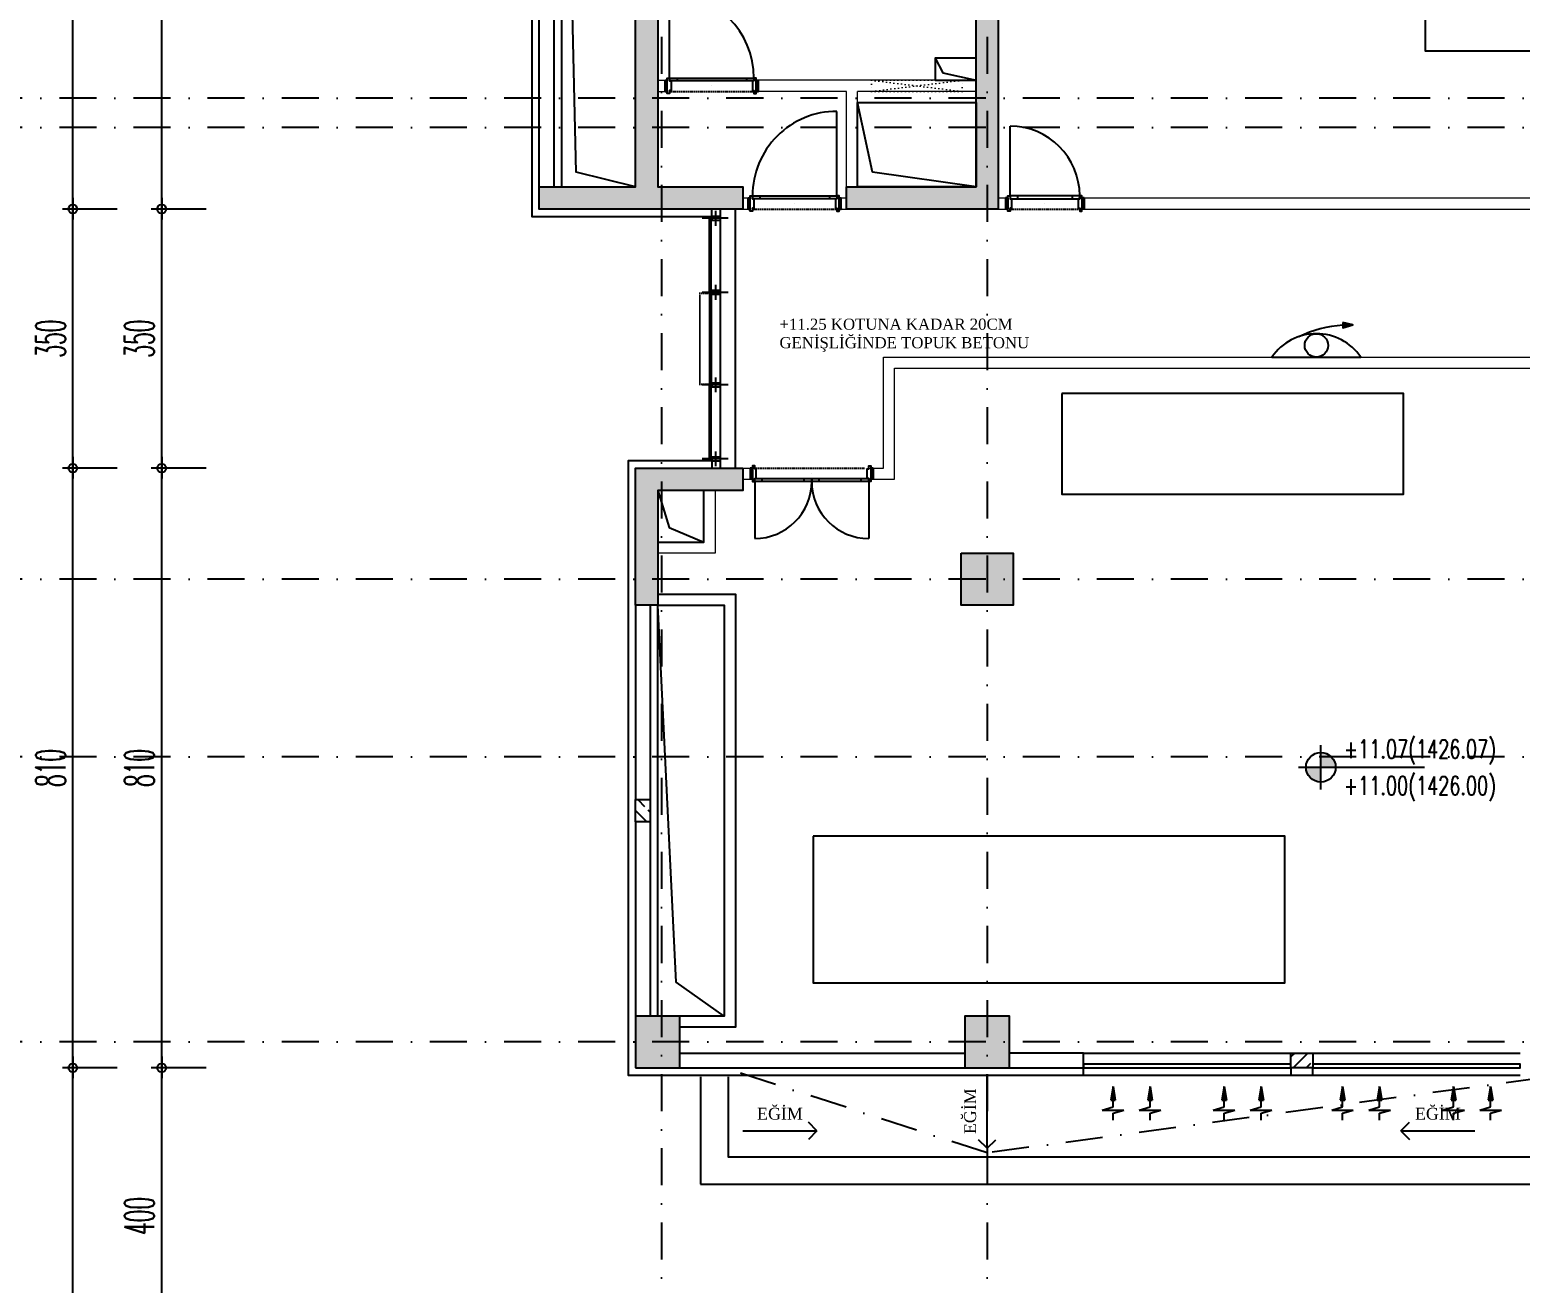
# Model space of a CAD drawing. Header units: millimetres. Extents: x -2755 to 27598, y -1135 to 13405.
# Drawn here: x -1018 to 995, y 4434 to 6127 of the extents above; entities that cross this region are included whole.
import ezdxf
from ezdxf.enums import TextEntityAlignment as Align

# ---------------------------------------------------------------- set-up
doc = ezdxf.new("R2010")
doc.units = ezdxf.units.MM
doc.header["$LTSCALE"] = 100
for name, pattern in [('DASHDOT', [1, 0.5, -0.25, 0, -0.25]), ('DASHDOT2', [0.5, 0.25, -0.125, 0, -0.125]), ('DOT', [0.25, 0, -0.25])]:
    doc.linetypes.add(name, pattern=pattern)
doc.layers.add('AKS', color=7, linetype='DASHDOT2', transparency=0.8)
for name, color, linetype in [('DUVAR', 7, 'Continuous'), ('GIYDIRME', 5, 'Continuous'), ('GOR', 7, 'Continuous'), ('KA-PEN', 5, 'Continuous'), ('KA-PEN-3 @ 1', 5, 'Continuous'), ('KA-PEN-5 @ 1', 5, 'Continuous'), ('KA-PEN-8 @ 1', 5, 'Continuous'), ('KOLON', 7, 'Continuous'), ('KOR KASA', 1, 'Continuous'), ('KOT', 7, 'Continuous'), ('MEKANIK', 7, 'Continuous'), ('OK', 7, 'Continuous'), ('OLCU DIS', 7, 'Continuous'), ('Rec-mantolamakulerengi', 230, 'Continuous'), ('TARAMA', 7, 'Continuous'), ('TEFRIS YANGIN', 7, 'Continuous'), ('YAZI-ATT-T', 7, 'Continuous')]:
    doc.layers.add(name, color=color, linetype=linetype)
doc.layers.add('Y-DUVAR BIMS', color=14, linetype='Continuous', lineweight=25)
doc.layers.add('Y-DUVAR GAZBETON', color=161, linetype='Continuous', lineweight=20)
doc.styles.add('OLC-50', font='romans.shx', dxfattribs={"width": 0.5, "height": 0.15})
doc.styles.add('olcu', font='romans.shx', dxfattribs={"width": 0.5})
doc.styles.add('YAZI', font='times.ttf')
doc.dimstyles.new('1-200', dxfattribs={"dimtxt": 40, "dimasz": 2, "dimexe": 0, "dimexo": 0, "dimgap": 10, "dimtad": 1, "dimdec": 4, "dimrnd": 0.1, "dimzin": 9, "dimdsep": 46, "dimtxsty": 'olcu', "dimblk1": 'SOL', "dimblk2": 'SAG', "dimsah": 1, "dimcen": 0, "dimse1": 1, "dimse2": 1, "dimclre": 13, "dimadec": 0, "dimazin": 0, "dimtfac": 1, "dimtdec": 4, "dimtix": 1, "dimtmove": 2, "dimatfit": 2, "dimldrblk": 'SOL', "dimfxl": 0, "dimtolj": 1, "dimarcsym": 0})

# ---------------------------------------------------------------- blocks, each defined once
blk = doc.blocks.new('*U2997')
at = {"color": 0, "linetype": 'DOT', "ltscale": 0.1}
blk.add_line((-120, 15), (0, 15), dxfattribs=at)
at = {"color": 0, "lineweight": -2}
for p, q in [((-107, -3), (-107, 1)), ((-60, 7.5), (-60, 7.5)), ((-13.1, -3), (-13.1, 1)), ((-117, -3), (-117, -117))]:
    blk.add_line(p, q, dxfattribs=at)
for points in [[(-120, 0), (-120, -3), (-117, -3), (-117, 1), (-115, 1), (-115, 14), (-117, 14), (-117, 18), (-120, 18), (-120, 15)], [(0, 0), (0, -3), (-3, -3), (-3, 1), (-5, 1), (-5, 14), (-3, 14), (-3, 18), (0, 18), (0, 15)]]:
    blk.add_lwpolyline(points, dxfattribs=at)
blk.add_lwpolyline([(-117, -3), (-117, 1), (-3, 1), (-3, -3)], close=True, dxfattribs=at)
blk.add_arc((-117, -3), 114, 270, 0, dxfattribs=at)
at = {"style": 'OLC-50', "width": 0.5, "flags": 1}
for tag, p in [('K-NO', (-182.8, -83.8)), ('K-KANRENK', (-2.3, -88.8)), ('K-BLOK', (-183.4, -120.6)), ('K-KASRENK', (-1.2, -126.7)), ('K-KAT', (-184.3, -156)), ('K-TAMACILMA', (-2.8, -165.7)), ('K-MAHALKOD', (-183.3, -194)), ('K-FOTOSEL', (-1.8, -201.7)), ('K-MAHALAD', (-184.8, -233)), ('K-HERMETIK', (0.1, -236.3)), ('K-ACILISYON', (-183.8, -268.9)), ('K-HIDROLIK', (-2.2, -270.2)), ('K-YANGIN', (-181.9, -303.5)), ('K-KART', (-0.4, -303.8)), ('K-KANATTIP', (-184.2, -337.4)), ('K-BAND', (-1.8, -345.7)), ('K-KANATMALZ', (-182.4, -371.1)), ('K-MENFEZ', (0.1, -380.3)), ('K-KASAMALZ', (-181.4, -410.1)), ('K-PBAR', (-2.2, -414.1)), ('K-KASATIP', (-182, -446.8)), ('K-ELEKTRIKLI', (-0.4, -447.8)), ('K-DUVAR', (-182, -485.2)), ('K-TIP', (-0.4, -486.4)), ('K-REZ1', (-0.4, -524.3)), ('K-REZ2', (-0.4, -560.8)), ('K-REZ3', (-0.4, -600.7))]:
    blk.add_attdef(tag, p, '', height=30, dxfattribs=at)
blk = doc.blocks.new('*U2992')
at = {"color": 0, "linetype": 'DOT', "ltscale": 0.1}
blk.add_line((-120, 15), (0, 15), dxfattribs=at)
at = {"color": 0, "lineweight": -2}
for p, q in [((-107, -3), (-107, 1)), ((-60, 7.5), (-60, 7.5)), ((-13.1, -3), (-13.1, 1)), ((-3, -3), (-3, -117))]:
    blk.add_line(p, q, dxfattribs=at)
for points in [[(-120, 0), (-120, -3), (-117, -3), (-117, 1), (-115, 1), (-115, 14), (-117, 14), (-117, 18), (-120, 18), (-120, 15)], [(0, 0), (0, -3), (-3, -3), (-3, 1), (-5, 1), (-5, 14), (-3, 14), (-3, 18), (0, 18), (0, 15)]]:
    blk.add_lwpolyline(points, dxfattribs=at)
blk.add_lwpolyline([(-117, -3), (-117, 1), (-3, 1), (-3, -3)], close=True, dxfattribs=at)
blk.add_arc((-3, -3), 114, 180, 270, dxfattribs=at)
at = {"style": 'OLC-50', "width": 0.5, "flags": 1}
for tag, p in [('K-NO', (-182.8, -83.8)), ('K-KANRENK', (-2.3, -88.8)), ('K-BLOK', (-183.4, -120.6)), ('K-KASRENK', (-1.2, -126.7)), ('K-KAT', (-184.3, -156)), ('K-TAMACILMA', (-2.8, -165.7)), ('K-MAHALKOD', (-183.3, -194)), ('K-FOTOSEL', (-1.8, -201.7)), ('K-MAHALAD', (-184.8, -233)), ('K-HERMETIK', (0.1, -236.3)), ('K-ACILISYON', (-183.8, -268.9)), ('K-HIDROLIK', (-2.2, -270.2)), ('K-YANGIN', (-181.9, -303.5)), ('K-KART', (-0.4, -303.8)), ('K-KANATTIP', (-184.2, -337.4)), ('K-BAND', (-1.8, -345.7)), ('K-KANATMALZ', (-182.4, -371.1)), ('K-MENFEZ', (0.1, -380.3)), ('K-KASAMALZ', (-181.4, -410.1)), ('K-PBAR', (-2.2, -414.1)), ('K-KASATIP', (-182, -446.8)), ('K-ELEKTRIKLI', (-0.4, -447.8)), ('K-DUVAR', (-182, -485.2)), ('K-TIP', (-0.4, -486.4)), ('K-REZ1', (-0.4, -524.3)), ('K-REZ2', (-0.4, -560.8)), ('K-REZ3', (-0.4, -600.7))]:
    blk.add_attdef(tag, p, '', height=30, dxfattribs=at)
blk = doc.blocks.new('*U74')
at = {"layer": 'KOR KASA'}
for p, q in [((0, 126), (15, 126)), ((15, 126), (15, 123)), ((0, 3), (0, 0)), ((0, 3), (15, 3)), ((15, 3), (15, 0))]:
    blk.add_line(p, q, dxfattribs=at)
for points in [[(15, 126), (0, 123)], [(0, 126), (15, 123)], [(0, 126), (0, 123)], [(0, 123), (15, 123)], [(15, 3), (0, 0)], [(0, 3), (15, 0)], [(0, 0), (15, 0)]]:
    blk.add_lwpolyline(points, dxfattribs=at)
blk = doc.blocks.new('TASIYICI SISTEM (2.KAT)')
at = {"layer": 'TARAMA'}
h = blk.add_hatch(dxfattribs=at)
h.set_pattern_fill('ANSI33', color=253, scale=100)
h.set_pattern_definition([(45, (83461.35, -12320), (-17.6776695, 17.6776695), []), (45, (83479.027, -12320), (-17.6776695, 17.6776695), [12.5, -6.25])])
h.paths.add_polyline_path([(-1920, -5565), (-1850, -5565), (-1850, -5495), (-1920, -5495)])
h.paths.add_polyline_path([(-5635, -7595), (-5575, -7595), (-5575, -7525), (-5635, -7525)])
h.paths.add_polyline_path([(-5935, -6785), (-5935, -6815), (-6050, -6815), (-6050, -6970), (-6080, -6970), (-6080, -6785)])
h.paths.add_polyline_path([(-6080, -7595), (-6020, -7595), (-6020, -7525), (-6080, -7525)])
h.paths.add_polyline_path([(-5640, -6900), (-5570, -6900), (-5570, -6970), (-5640, -6970)])
h.paths.add_polyline_path([(-2235, -5565), (-2175, -5565), (-2175, -5495), (-2235, -5495)])
h.paths.add_polyline_path([(-1540, -5565), (-1470, -5565), (-1470, -5495), (-1540, -5495)])
h.paths.add_polyline_path([(-1540, -6320), (-1470, -6320), (-1470, -6250), (-1540, -6250)])
h.paths.add_polyline_path([(-2240, -6320), (-2170, -6320), (-2170, -6250), (-2240, -6250)])
h.paths.add_polyline_path([(-1540, -6970), (-1470, -6970), (-1470, -6900), (-1540, -6900)])
h.paths.add_polyline_path([(-1510, -7595), (-1470, -7595), (-1470, -7420), (-1510, -7420)])
h.paths.add_polyline_path([(-2220, -7595), (-2190, -7595), (-2190, -6900), (-2220, -6900)])
h.paths.add_polyline_path([(-3090, -6320), (-3020, -6320), (-3020, -6250), (-3090, -6250)])
h.paths.add_polyline_path([(-3940, -6320), (-3870, -6320), (-3870, -6250), (-3940, -6250)])
h.paths.add_polyline_path([(-4790, -6320), (-4720, -6320), (-4720, -6250), (-4790, -6250)])
h.paths.add_polyline_path([(-3090, -6970), (-3020, -6970), (-3020, -6900), (-3090, -6900)])
h.paths.add_polyline_path([(-3940, -6970), (-3870, -6970), (-3870, -6900), (-3940, -6900)])
h.paths.add_polyline_path([(-4790, -6970), (-4720, -6970), (-4720, -6900), (-4790, -6900)])
h.paths.add_polyline_path([(-3085, -7595), (-3025, -7595), (-3025, -7525), (-3085, -7525)])
h.paths.add_polyline_path([(-3935, -7595), (-3875, -7595), (-3875, -7525), (-3935, -7525)])
h.paths.add_polyline_path([(-4785, -7595), (-4725, -7595), (-4725, -7525), (-4785, -7525)])
h.paths.add_polyline_path([(-3085, -5565), (-3025, -5565), (-3025, -5495), (-3085, -5495)])
h.paths.add_polyline_path([(-3935, -5565), (-3875, -5565), (-3875, -5495), (-3935, -5495)])
h.paths.add_polyline_path([(-4785, -5565), (-4725, -5565), (-4725, -5495), (-4785, -5495)])
h.paths.add_polyline_path([(-6210, -5495), (-5590, -5495), (-5590, -6435), (-5795, -6435), (-5795, -6405), (-5620, -6405), (-5620, -5525), (-6050, -5525), (-6050, -6405), (-5935, -6405), (-5935, -6435), (-6210, -6435), (-6210, -6405), (-6080, -6405), (-6080, -5525), (-6210, -5525)])
h.paths.add_polyline_path([(-500, -6970), (-430, -6970), (-430, -6900), (-500, -6900)])
h.paths.add_polyline_path([(-890, -7315), (-820, -7315), (-820, -7245), (-890, -7245)])
h.paths.add_polyline_path([(-245, -6320), (-175, -6320), (-175, -6250), (-245, -6250)])
h.paths.add_polyline_path([(-890, -6320), (-820, -6320), (-820, -6250), (-890, -6250)])
h.paths.add_polyline_path([(-890, -6970), (-820, -6970), (-820, -6900), (-890, -6900)])
h.paths.add_polyline_path([(-1600, -4475), (-1890, -4475), (-1890, -4715), (-1470, -4715), (-1470, -4745), (-1920, -4745), (-1920, -4445), (-1600, -4445)])
h.paths.add_polyline_path([(-755, -4715), (-1005, -4715), (-1005, -4755), (-755, -4755)])
h.paths.add_polyline_path([(-755, -5525), (-1005, -5525), (-1005, -5565), (-755, -5565)])
h.paths.add_polyline_path([(-135, -5835), (-135, -5565), (-405, -5565), (-405, -5245), (-375, -5245), (-375, -5535), (-135, -5535), (-135, -4415), (-105, -4415), (-105, -5865), (-205, -5865), (-205, -5835)])
at = {"layer": 'AKS', "color": 14, "ltscale": 2}
for p, q in [((-6045, 1005), (-6045, -13375)), ((-5605, 1005), (-5605, -13375)), ((16415, -6285), (-7145, -6285)), ((16415, -6325), (-7145, -6325)), ((16415, -6935), (-7145, -6935)), ((16415, -7175), (-7145, -7175)), ((16415, -7560), (-7145, -7560))]:
    blk.add_line(p, q, dxfattribs=at)
at = {"layer": 'GOR', "color": 6}
for points in [[(-6180, -6405), (-6080, -6405), (-6080, -5525), (-6180, -5525)], [(-5620, -6231), (-5675, -6231), (-5675, -6261), (-5620, -6261)], [(-5780, -6291), (-5620, -6291), (-5620, -6405), (-5780, -6405)], [(-5987.5, -6815), (-6050, -6815), (-6050, -6885), (-5987.5, -6885)], [(-6050, -7525), (-6050, -6970), (-5960, -6970), (-5960, -7525)]]:
    blk.add_lwpolyline(points, close=True, dxfattribs=at)
for points in [[(-6080, -6405), (-6160, -6385), (-6180, -5525)], [(-5675, -6231), (-5665, -6251), (-5620, -6261)], [(-5620, -6405), (-5760, -6385), (-5780, -6291)], [(-6050, -6815), (-6034.4, -6865), (-5987.5, -6885)], [(-6050, -6955), (-5945, -6955), (-5945, -7540), (-6020, -7540)], [(-5960, -7525), (-6025, -7479.4), (-6050, -6970)]]:
    blk.add_lwpolyline(points, dxfattribs=at)
at = {"layer": 'KOLON', "color": 4, "ltscale": 5}
for points in [[(-6210, -5495), (-5590, -5495), (-5590, -6435), (-5795, -6435), (-5795, -6405), (-5620, -6405), (-5620, -5525), (-6050, -5525), (-6050, -6405), (-5935, -6405), (-5935, -6435), (-6210, -6435), (-6210, -6405), (-6080, -6405), (-6080, -5525), (-6210, -5525)], [(-6080, -7595), (-6020, -7595), (-6020, -7525), (-6080, -7525)], [(-5635, -7595), (-5575, -7595), (-5575, -7525), (-5635, -7525)]]:
    blk.add_lwpolyline(points, close=True, dxfattribs=at)
at = {"layer": 'KOLON', "color": 4}
for points in [[(-5935, -6785), (-5935, -6815), (-6050, -6815), (-6050, -6970), (-6080, -6970), (-6080, -6785)], [(-5640, -6900), (-5570, -6900), (-5570, -6970), (-5640, -6970)]]:
    blk.add_lwpolyline(points, close=True, dxfattribs=at)
at = {"layer": 'Y-DUVAR BIMS'}
for p, q in [((-6210, -6405), (-6210, -5525)), ((-6190, -6405), (-6190, -5525))]:
    blk.add_line(p, q, dxfattribs=at)
at = {"layer": 'Y-DUVAR GAZBETON'}
for p, q in [((-6050, -6261), (-6040, -6261)), ((-6050, -6276), (-6040, -6276)), ((-6040, -6276), (-6040, -6261)), ((-5620, -6261), (-5914, -6261)), ((-5914, -6276), (-5914, -6261)), ((-5795, -6276), (-5914, -6276)), ((-5795, -6405), (-5795, -6276)), ((-5780, -6405), (-5780, -6276)), ((-5620, -6276), (-5780, -6276)), ((-5928, -6435), (-5928, -6420)), ((-5802, -6435), (-5802, -6420))]:
    blk.add_line(p, q, dxfattribs=at)
at = {"layer": 'Y-DUVAR GAZBETON', "linetype": 'DOT', "ltscale": 0.2}
for p, q in [((-5761.3, -6261), (-5638.8, -6276)), ((-5638.8, -6261), (-5761.3, -6276))]:
    blk.add_line(p, q, dxfattribs=at)
blk.add_lwpolyline([(-5761.3, -6276), (-5638.8, -6276), (-5638.8, -6261), (-5761.3, -6261)], close=True, dxfattribs=at)
at = {"layer": 'Y-DUVAR GAZBETON'}
for points in [[(-5935, -6420), (-5928, -6420)], [(-5802, -6420), (-5795, -6420)], [(-5935, -6435), (-5928, -6435)], [(-5802, -6435), (-5795, -6435)]]:
    blk.add_lwpolyline(points, dxfattribs=at)
at = {"layer": 'KA-PEN-5 @ 1', "rotation": 180}
for name, p in [('*U2992', (-6037, -6261)), ('*U2997', (-5925, -6420))]:
    blk.add_blockref(name, p, dxfattribs=at)
at = {"layer": 'KOR KASA', "rotation": 90}
for p in [(-5914, -6276), (-5802, -6435)]:
    blk.add_blockref('*U74', p, dxfattribs=at)
at = {"layer": 'YAZI-ATT-T', "color": 9, "insert": (-5885.5, -6583), "char_height": 15, "attachment_point": 1, "style": 'YAZI'}
blk.add_mtext_dynamic_manual_height_columns('+11.25 KOTUNA KADAR 20CM GENİŞLİĞİNDE TOPUK BETONU', width=384.368, gutter_width=886.5, heights=[0], dxfattribs=at)
blk = doc.blocks.new('KOT-PL(TEMIZ&KABA)')
at = {"layer": 'KOT', "linetype": 'Continuous', "lineweight": -3}
h = blk.add_hatch(color=7, dxfattribs=at)
h.paths.add_polyline_path([(0, 0), (0.2, 0, 0.414214), (0, 0.2)])
h.paths.add_polyline_path([(0, 0), (-0.2, 0, 0.414214), (0, -0.2)])
at = {"layer": 'KOT', "color": 7, "lineweight": -3}
for p, q in [((0, -0.3), (0, 0.3)), ((-0.3, 0), (1.4, 0))]:
    blk.add_line(p, q, dxfattribs=at)
at = {"layer": 'KOT', "color": 7, "linetype": 'Continuous', "lineweight": -3}
blk.add_circle((0, 0), 0.2, dxfattribs=at)
at = {"layer": 'KOT', "color": 7, "linetype": 'Continuous', "lineweight": -3, "style": 'olcu', "width": 0.7}
for tag, p in [('KOTTEMIZ', (0.31, 0.122)), ('KOTKABA', (0.31, -0.373))]:
    blk.add_attdef(tag, p, '', height=0.25, dxfattribs=at)
blk = doc.blocks.new('*U79')
at = {"color": 0, "linetype": 'DOT', "ltscale": 0.1}
blk.add_line((-155, 15), (-5, 15), dxfattribs=at)
at = {"color": 0}
for p, q in [((-147, -3), (-147, 1)), ((-90.1, -3), (-90.1, 1)), ((-80, 7.5), (-80, 7.5)), ((-70, -3), (-70, 1)), ((-13.1, -3), (-13.1, 1)), ((-157, -3), (-157, -80)), ((-3, -3), (-3, -80))]:
    blk.add_line(p, q, dxfattribs=at)
for points in [[(-160, 0), (-160, -3), (-157, -3), (-157, 1), (-155, 1), (-155, 14), (-157, 14), (-157, 18), (-160, 18), (-160, 15)], [(0, 0), (0, -3), (-3, -3), (-3, 1), (-5, 1), (-5, 14), (-3, 14), (-3, 18), (0, 18), (0, 15)]]:
    blk.add_lwpolyline(points, dxfattribs=at)
for points in [[(-157, -3), (-157, 1), (-80, 1), (-80, -3)], [(-80, -3), (-80, 1), (-3, 1), (-3, -3)]]:
    blk.add_lwpolyline(points, close=True, dxfattribs=at)
for centre, start, end in [((-157, -3), 270, 0), ((-3, -3), 180, 270)]:
    blk.add_arc(centre, 77, start, end, dxfattribs=at)
at = {"style": 'OLC-50', "width": 0.5, "flags": 1}
for tag, p in [('K-NO', (-202.8, -83.8)), ('K-KANRENK', (-22.3, -88.8)), ('K-BLOK', (-203.4, -120.6)), ('K-KASRENK', (-21.2, -126.7)), ('K-KAT', (-204.3, -156)), ('K-TAMACILMA', (-22.8, -165.7)), ('K-MAHALKOD', (-203.3, -194)), ('K-FOTOSEL', (-21.8, -201.7)), ('K-MAHALAD', (-204.8, -233)), ('K-HERMETIK', (-19.9, -236.3)), ('K-ACILISYON', (-203.8, -268.9)), ('K-HIDROLIK', (-22.2, -270.2)), ('K-YANGIN', (-201.9, -303.5)), ('K-KART', (-20.4, -303.8)), ('K-KANATTIP', (-204.2, -337.4)), ('K-BAND', (-21.8, -345.7)), ('K-KANATMALZ', (-202.4, -371.1)), ('K-MENFEZ', (-19.9, -380.3)), ('K-KASAMALZ', (-201.4, -410.1)), ('K-PBAR', (-22.2, -414.1)), ('K-KASATIP', (-202, -446.8)), ('K-ELEKTRIKLI', (-20.4, -447.8)), ('K-DUVAR', (-202, -485.2)), ('K-TIP', (-20.4, -486.4)), ('K-REZ1', (-20.4, -524.3)), ('K-REZ2', (-20.4, -560.8)), ('K-REZ3', (-20.4, -600.7))]:
    blk.add_attdef(tag, p, '', height=30, dxfattribs=at)
blk = doc.blocks.new('*U93')
at = {"color": 0, "lineweight": -2}
for p, q in [((-97, 18), (-97, 112)), ((-87, 18), (-87, 14)), ((-50, 7.5), (-50, 7.5)), ((-13, 18), (-13, 14))]:
    blk.add_line(p, q, dxfattribs=at)
at = {"color": 0, "linetype": 'DOT', "ltscale": 0.1}
blk.add_line((-100, 0), (0, 0), dxfattribs=at)
at = {"color": 0, "lineweight": -2}
for points in [[(-100, 15), (-100, 18), (-97, 18), (-97, 14), (-95, 14), (-95, 1), (-97, 1), (-97, -3), (-100, -3), (-100, 0)], [(0, 15), (0, 18), (-3, 18), (-3, 14), (-5, 14), (-5, 1), (-3, 1), (-3, -3), (0, -3), (0, 0)]]:
    blk.add_lwpolyline(points, dxfattribs=at)
blk.add_lwpolyline([(-97, 18), (-97, 14), (-3, 14), (-3, 18)], close=True, dxfattribs=at)
blk.add_arc((-97, 18), 94, 0, 90, dxfattribs=at)
at = {"style": 'OLC-50', "width": 0.5, "flags": 1}
for tag, p in [('K-NO', (-172.8, -83.8)), ('K-KANRENK', (7.7, -88.8)), ('K-BLOK', (-173.4, -120.6)), ('K-KASRENK', (8.8, -126.7)), ('K-KAT', (-174.3, -156)), ('K-TAMACILMA', (7.2, -165.7)), ('K-MAHALKOD', (-173.3, -194)), ('K-FOTOSEL', (8.2, -201.7)), ('K-MAHALAD', (-174.8, -233)), ('K-HERMETIK', (10.1, -236.3)), ('K-ACILISYON', (-173.8, -268.9)), ('K-HIDROLIK', (7.8, -270.2)), ('K-YANGIN', (-171.9, -303.5)), ('K-KART', (9.6, -303.8)), ('K-KANATTIP', (-174.2, -337.4)), ('K-BAND', (8.2, -345.7)), ('K-KANATMALZ', (-172.4, -371.1)), ('K-MENFEZ', (10.1, -380.3)), ('K-KASAMALZ', (-171.4, -410.1)), ('K-PBAR', (7.8, -414.1)), ('K-KASATIP', (-172, -446.8)), ('K-ELEKTRIKLI', (9.6, -447.8)), ('K-DUVAR', (-172, -485.2)), ('K-TIP', (9.6, -486.4)), ('K-REZ1', (9.6, -524.3)), ('K-REZ2', (9.6, -560.8)), ('K-REZ3', (9.6, -600.7))]:
    blk.add_attdef(tag, p, '', height=30, dxfattribs=at)
blk = doc.blocks.new('*U69')
blk.add_hatch(color=0).paths.add_polyline_path([(46.7, -35.7), (39.5, -35.8), (43.6, -49.1)])
at = {"color": 0}
for points in [[(0, 60), (0, -60)], [(46.7, -35.7), (39.5, -35.8), (43.6, -49.1), (46.7, -35.7)]]:
    blk.add_lwpolyline(points, dxfattribs=at)
blk.add_circle((15.8, 0), 15.8, dxfattribs=at)
for centre, radius, start, end in [((-41.3, 0), 72.9, 304.5629, 55.4371), ((-117.7, -46), 161.1, 3.6365, 25.6326)]:
    blk.add_arc(centre, radius, start, end, dxfattribs=at)
blk = doc.blocks.new('YANGIN DOLAPLARI-2KAT')
at = {"layer": 'TEFRIS YANGIN', "color": 11, "rotation": 90}
blk.add_blockref('*U69', (719.7, 5685), dxfattribs=at)
blk = doc.blocks.new('A$C328B29EB')
at = {"color": 0, "ltscale": 5}
for p, q in [((0, 45.9), (0, 36.3)), ((-14.6, 32), (14.6, 32)), ((-14.6, 32), (0, 27.6)), ((0, 36.3), (14.6, 32)), ((0, 27.6), (0, 0)), ((-3.1, 18.8), (3.1, 18.8)), ((0, 0), (-3.1, 18.8)), ((0, 0), (3.1, 18.8))]:
    blk.add_line(p, q, dxfattribs=at)
blk.add_solid([(0, 0), (-3.1, 18.8), (3.1, 18.8)], dxfattribs=at)
blk = doc.blocks.new('20-30 hatil')
at = {"layer": 'TARAMA'}
h = blk.add_hatch(dxfattribs=at)
h.set_pattern_fill('ANSI33', color=253, scale=100)
h.set_pattern_definition([(45, (-14230.717, 46.517), (-17.67767, 17.67767), []), (45, (-14213.04, 46.517), (-17.67767, 17.67767), [12.5, -6.25])])
h.paths.add_polyline_path([(-15, 20), (-15, 0), (15, 0), (15, 20)])
at = {"color": 0}
blk.add_lwpolyline([(-15, 20), (15, 20), (15, 0), (-15, 0), (-15, 20)], dxfattribs=at)
blk = doc.blocks.new('KAPAKLI-12')
at = {"layer": 'KA-PEN', "color": 5}
for p, q in [((10061.4, -15668.5), (10061.4, -15633.5)), ((10051.4, -15651.5), (10071.4, -15651.5))]:
    blk.add_line(p, q, dxfattribs=at)
at = {"layer": 'KA-PEN', "color": 5, "elevation": 0}
blk.add_lwpolyline([(10058.9, -15646.5), (10060.9, -15646.5), (10060.9, -15643.4), (10059.6, -15643.4, -0.883862), (10059.6, -15643.4, -0.123768), (10063.1, -15643.4, -0.883862), (10063.1, -15643.4), (10061.8, -15643.4), (10061.8, -15646.5), (10063.9, -15646.5), (10063.9, -15658.5), (10058.9, -15658.5)], format="xyb", close=True, dxfattribs=at)
blk = doc.blocks.new('DIS CEPHE_KAT2')
at = {"layer": 'GIYDIRME', "color": 5}
for p, q in [((-97, 5875), (-97, 5885)), ((-97, 5545), (-97, 5535))]:
    blk.add_line(p, q, dxfattribs=at)
for points in [[(-100, 5773.7), (-100, 5871.3), (-99.4, 5871.3), (-99.4, 5773.7)], [(-97.8, 5773.7), (-97.8, 5871.3), (-98.2, 5871.3), (-98.2, 5773.7)], [(-100, 5771.3), (-100, 5648.7), (-99.4, 5648.7), (-99.4, 5771.3)], [(-97.8, 5771.3), (-97.8, 5648.7), (-98.2, 5648.7), (-98.2, 5771.3)], [(-100, 5548.7), (-100, 5646.3), (-99.4, 5646.3), (-99.4, 5548.7)], [(-97.8, 5548.7), (-97.8, 5646.3), (-98.2, 5646.3), (-98.2, 5548.7)]]:
    blk.add_lwpolyline(points, close=True, dxfattribs=at)
at = {"layer": 'GIYDIRME', "color": 5, "linetype": 'DOT', "ltscale": 0.1}
blk.add_lwpolyline([(-100, 5648.7), (-113, 5648.7), (-113, 5771.3), (-100, 5771.3)], dxfattribs=at)
at = {"layer": 'GOR', "color": 30}
for p, q in [((-85, 5535), (-85, 5885)), ((-85, 5535), (-85, 5885)), ((-65, 5535), (-65, 5885)), ((-65, 5535), (-65, 5885)), ((405, 4745), (685, 4745)), ((715, 4745), (995, 4745)), ((405, 4715), (685, 4715)), ((715, 4715), (995, 4715))]:
    blk.add_line(p, q, dxfattribs=at)
at = {"layer": 'MEKANIK', "color": 60}
for points in [[(405, 4730), (405, 4725), (685, 4725), (685, 4730), (405, 4730)], [(715, 4730), (715, 4725), (995, 4725), (995, 4730), (715, 4730)]]:
    blk.add_lwpolyline(points, dxfattribs=at)
at = {"layer": 'Rec-mantolamakulerengi'}
for points in [[(290, 6825), (290, 6835), (-340, 6835), (-340, 5875), (-97, 5875)], [(-97, 5545), (-210, 5545), (-210, 4715), (405, 4715), (405, 4725)], [(685, 4725), (685, 4715), (715, 4715), (715, 4725)]]:
    blk.add_lwpolyline(points, dxfattribs=at)
at = {"layer": 'Y-DUVAR BIMS'}
for p, q in [((-200, 5350), (-200, 5087.5)), ((-180, 5350), (-180, 5087.5)), ((-200, 5057.5), (-200, 4795)), ((-180, 5057.5), (-180, 4795)), ((-140, 4745), (245, 4745)), ((405, 4745), (305, 4745)), ((405, 4725), (405, 4745)), ((-140, 4725), (245, 4725)), ((305, 4725), (405, 4725))]:
    blk.add_line(p, q, dxfattribs=at)
at = {"layer": 'GIYDIRME', "color": 5, "xscale": -1, "rotation": 90}
for p in [(-15743.5, 15933.9), (-15743.5, 15833.9), (-15743.5, 15708.9), (-15743.5, 15608.9)]:
    blk.add_blockref('KAPAKLI-12', p, dxfattribs=at)
at = {"layer": 'KOLON', "color": 4}
for p, rotation in [((-200, 5072.5), 270), ((700, 4745), 180)]:
    blk.add_blockref('20-30 hatil', p, dxfattribs=dict(at, rotation=rotation))
at = {"layer": 'MEKANIK', "color": 60, "xscale": -1, "rotation": 180}
for p in [(445, 4700), (495, 4700), (595, 4700), (645, 4700), (755, 4700), (805, 4700), (905, 4700), (955, 4700)]:
    blk.add_blockref('A$C328B29EB', p, dxfattribs=at)
blk = doc.blocks.new('SOL')
at = {"color": 0}
for p, q in [((0, 30), (0, -7)), ((7.6, 0), (-7, 0))]:
    blk.add_line(p, q, dxfattribs=at)
blk.add_circle((0, 0), 3, dxfattribs=at)
blk = doc.blocks.new('SAG')
at = {"color": 0}
for p, q in [((7.6, 0), (-7, 0)), ((0, -30), (0, 7))]:
    blk.add_line(p, q, dxfattribs=at)
blk.add_circle((0, 0), 3, dxfattribs=at)
blk = doc.blocks.new('*D180')
at = {"layer": 'OLCU DIS', "color": 0, "lineweight": -2, "transparency": 16777216}
blk.add_line((-328, 13135), (19098, 13135), dxfattribs=at)
at = {"layer": 'OLCU DIS', "color": 0, "lineweight": -2, "transparency": 16777216, "xscale": 2, "yscale": 2, "zscale": 2, "rotation": 180}
blk.add_blockref('SOL', (-330, 13135), dxfattribs=at)
at = {"layer": 'OLCU DIS', "color": 0, "lineweight": -2, "transparency": 16777216, "xscale": 2, "yscale": 2, "zscale": 2}
blk.add_blockref('SAG', (19100, 13135), dxfattribs=at)
at = {"layer": 'OLCU DIS', "color": 0, "transparency": 16777216, "insert": (9385, 13165), "char_height": 40, "attachment_point": 5, "style": 'olcu'}
blk.add_mtext('\\A1;19430', dxfattribs=at)
blk = doc.blocks.new('_Open30')
at = {"color": 0, "linetype": 'ByBlock', "lineweight": -2}
for p, q in [((-1, 0.3), (0, 0)), ((0, 0), (-1, -0.3)), ((0, 0), (-1, 0))]:
    blk.add_line(p, q, dxfattribs=at)
blk = doc.blocks.new('*D236')
at = {"layer": 'OLCU DIS', "color": 0, "lineweight": -2, "transparency": 16777216}
blk.add_line((-1200, 1712), (-1200, 12198), dxfattribs=at)
at = {"layer": 'OLCU DIS', "color": 0, "lineweight": -2, "transparency": 16777216, "xscale": 2, "yscale": 2, "zscale": 2}
for name, p, rotation in [('SAG', (-1200, 12200), 90), ('SOL', (-1200, 1710), 270)]:
    blk.add_blockref(name, p, dxfattribs=dict(at, rotation=rotation))
at = {"layer": 'OLCU DIS', "color": 0, "transparency": 16777216, "insert": (-1230, 6955), "char_height": 40, "attachment_point": 5, "rotation": 90, "style": 'olcu'}
blk.add_mtext('\\A1;10490', dxfattribs=at)
blk = doc.blocks.new('*D237')
at = {"layer": 'OLCU DIS', "color": 0, "lineweight": -2, "transparency": 16777216}
blk.add_line((-960, 4727), (-960, 5533), dxfattribs=at)
at = {"layer": 'OLCU DIS', "color": 0, "lineweight": -2, "transparency": 16777216, "xscale": 2, "yscale": 2, "zscale": 2}
for name, p, rotation in [('SAG', (-960, 5535), 90), ('SOL', (-960, 4725), 270)]:
    blk.add_blockref(name, p, dxfattribs=dict(at, rotation=rotation))
at = {"layer": 'OLCU DIS', "color": 0, "transparency": 16777216, "insert": (-990, 5130), "char_height": 40, "attachment_point": 5, "rotation": 90, "style": 'olcu'}
blk.add_mtext('\\A1;810', dxfattribs=at)
blk = doc.blocks.new('*D238')
at = {"layer": 'OLCU DIS', "color": 0, "lineweight": -2, "transparency": 16777216}
blk.add_line((-960, 5537), (-960, 5883), dxfattribs=at)
at = {"layer": 'OLCU DIS', "color": 0, "lineweight": -2, "transparency": 16777216, "xscale": 2, "yscale": 2, "zscale": 2}
for name, p, rotation in [('SAG', (-960, 5885), 90), ('SOL', (-960, 5535), 270)]:
    blk.add_blockref(name, p, dxfattribs=dict(at, rotation=rotation))
at = {"layer": 'OLCU DIS', "color": 0, "transparency": 16777216, "insert": (-990, 5710), "char_height": 40, "attachment_point": 5, "rotation": 90, "style": 'olcu'}
blk.add_mtext('\\A1;350', dxfattribs=at)
blk = doc.blocks.new('*D239')
at = {"layer": 'OLCU DIS', "color": 0, "lineweight": -2, "transparency": 16777216}
blk.add_line((-960, 5887), (-960, 6823), dxfattribs=at)
at = {"layer": 'OLCU DIS', "color": 0, "lineweight": -2, "transparency": 16777216, "xscale": 2, "yscale": 2, "zscale": 2}
for name, p, rotation in [('SAG', (-960, 6825), 90), ('SOL', (-960, 5885), 270)]:
    blk.add_blockref(name, p, dxfattribs=dict(at, rotation=rotation))
at = {"layer": 'OLCU DIS', "color": 0, "transparency": 16777216, "insert": (-990, 6355), "char_height": 40, "attachment_point": 5, "rotation": 90, "style": 'olcu'}
blk.add_mtext('\\A1;940', dxfattribs=at)
blk = doc.blocks.new('*D263')
at = {"layer": 'OLCU DIS', "color": 0, "lineweight": -2, "transparency": 16777216}
blk.add_line((-840, 4727), (-840, 5533), dxfattribs=at)
at = {"layer": 'OLCU DIS', "color": 0, "lineweight": -2, "transparency": 16777216, "xscale": 2, "yscale": 2, "zscale": 2}
for name, p, rotation in [('SAG', (-840, 5535), 90), ('SOL', (-840, 4725), 270)]:
    blk.add_blockref(name, p, dxfattribs=dict(at, rotation=rotation))
at = {"layer": 'OLCU DIS', "color": 0, "transparency": 16777216, "insert": (-870, 5130), "char_height": 40, "attachment_point": 5, "rotation": 90, "style": 'olcu'}
blk.add_mtext('\\A1;810', dxfattribs=at)
blk = doc.blocks.new('*D264')
at = {"layer": 'OLCU DIS', "color": 0, "lineweight": -2, "transparency": 16777216}
blk.add_line((-840, 5537), (-840, 5883), dxfattribs=at)
at = {"layer": 'OLCU DIS', "color": 0, "lineweight": -2, "transparency": 16777216, "xscale": 2, "yscale": 2, "zscale": 2}
for name, p, rotation in [('SAG', (-840, 5885), 90), ('SOL', (-840, 5535), 270)]:
    blk.add_blockref(name, p, dxfattribs=dict(at, rotation=rotation))
at = {"layer": 'OLCU DIS', "color": 0, "transparency": 16777216, "insert": (-870, 5710), "char_height": 40, "attachment_point": 5, "rotation": 90, "style": 'olcu'}
blk.add_mtext('\\A1;350', dxfattribs=at)
blk = doc.blocks.new('*D265')
at = {"layer": 'OLCU DIS', "color": 0, "lineweight": -2, "transparency": 16777216}
blk.add_line((-840, 5887), (-840, 6823), dxfattribs=at)
at = {"layer": 'OLCU DIS', "color": 0, "lineweight": -2, "transparency": 16777216, "xscale": 2, "yscale": 2, "zscale": 2}
for name, p, rotation in [('SAG', (-840, 6825), 90), ('SOL', (-840, 5885), 270)]:
    blk.add_blockref(name, p, dxfattribs=dict(at, rotation=rotation))
at = {"layer": 'OLCU DIS', "color": 0, "transparency": 16777216, "insert": (-870, 6355), "char_height": 40, "attachment_point": 5, "rotation": 90, "style": 'olcu'}
blk.add_mtext('\\A1;940', dxfattribs=at)
blk = doc.blocks.new('*D280')
at = {"layer": 'OLCU DIS', "color": 0, "lineweight": -2, "transparency": 16777216}
blk.add_line((19098, -1055), (-328, -1055), dxfattribs=at)
at = {"layer": 'OLCU DIS', "color": 0, "lineweight": -2, "transparency": 16777216, "xscale": 2, "yscale": 2, "zscale": 2, "rotation": 180}
blk.add_blockref('SAG', (-330, -1055), dxfattribs=at)
at = {"layer": 'OLCU DIS', "color": 0, "lineweight": -2, "transparency": 16777216, "xscale": 2, "yscale": 2, "zscale": 2}
blk.add_blockref('SOL', (19100, -1055), dxfattribs=at)
at = {"layer": 'OLCU DIS', "color": 0, "transparency": 16777216, "insert": (9385, -1025), "char_height": 40, "attachment_point": 5, "style": 'olcu'}
blk.add_mtext('\\A1;19430', dxfattribs=at)
blk = doc.blocks.new('*D314')
at = {"layer": 'OLCU DIS', "color": 0, "lineweight": -2, "transparency": 16777216}
blk.add_line((-167, -935), (-328, -935), dxfattribs=at)
at = {"layer": 'OLCU DIS', "color": 0, "lineweight": -2, "transparency": 16777216, "xscale": 2, "yscale": 2, "zscale": 2, "rotation": 180}
blk.add_blockref('SAG', (-330, -935), dxfattribs=at)
at = {"layer": 'OLCU DIS', "color": 0, "lineweight": -2, "transparency": 16777216, "xscale": 2, "yscale": 2, "zscale": 2}
blk.add_blockref('SOL', (-165, -935), dxfattribs=at)
at = {"layer": 'OLCU DIS', "color": 0, "transparency": 16777216, "insert": (-247.5, -905), "char_height": 40, "attachment_point": 5, "style": 'olcu'}
blk.add_mtext('\\A1;165', dxfattribs=at)
blk = doc.blocks.new('*D316')
at = {"layer": 'OLCU DIS', "color": 0, "lineweight": -2, "transparency": 16777216}
blk.add_line((-960, 2122), (-960, 4723), dxfattribs=at)
at = {"layer": 'OLCU DIS', "color": 0, "lineweight": -2, "transparency": 16777216, "xscale": 2, "yscale": 2, "zscale": 2}
for name, p, rotation in [('SAG', (-960, 4725), 90), ('SOL', (-960, 2120), 270)]:
    blk.add_blockref(name, p, dxfattribs=dict(at, rotation=rotation))
at = {"layer": 'OLCU DIS', "color": 0, "transparency": 16777216, "insert": (-990, 3422.5), "char_height": 40, "attachment_point": 5, "rotation": 90, "style": 'olcu'}
blk.add_mtext('\\A1;2605', dxfattribs=at)
blk = doc.blocks.new('*D323')
at = {"layer": 'OLCU DIS', "color": 0, "lineweight": -2, "transparency": 16777216}
blk.add_line((4408, -815), (-198, -815), dxfattribs=at)
at = {"layer": 'OLCU DIS', "color": 0, "lineweight": -2, "transparency": 16777216, "xscale": 2, "yscale": 2, "zscale": 2, "rotation": 180}
blk.add_blockref('SAG', (-200, -815), dxfattribs=at)
at = {"layer": 'OLCU DIS', "color": 0, "lineweight": -2, "transparency": 16777216, "xscale": 2, "yscale": 2, "zscale": 2}
blk.add_blockref('SOL', (4410, -815), dxfattribs=at)
at = {"layer": 'OLCU DIS', "color": 0, "transparency": 16777216, "insert": (2105, -785), "char_height": 40, "attachment_point": 5, "style": 'olcu'}
blk.add_mtext('\\A1;4610', dxfattribs=at)
blk = doc.blocks.new('*D324')
at = {"layer": 'OLCU DIS', "color": 0, "lineweight": -2, "transparency": 16777216}
blk.add_line((-202, -815), (-328, -815), dxfattribs=at)
at = {"layer": 'OLCU DIS', "color": 0, "lineweight": -2, "transparency": 16777216, "xscale": 2, "yscale": 2, "zscale": 2, "rotation": 180}
blk.add_blockref('SAG', (-330, -815), dxfattribs=at)
at = {"layer": 'OLCU DIS', "color": 0, "lineweight": -2, "transparency": 16777216, "xscale": 2, "yscale": 2, "zscale": 2}
blk.add_blockref('SOL', (-200, -815), dxfattribs=at)
at = {"layer": 'OLCU DIS', "color": 0, "transparency": 16777216, "insert": (-265, -785), "char_height": 40, "attachment_point": 5, "style": 'olcu'}
blk.add_mtext('\\A1;130', dxfattribs=at)
blk = doc.blocks.new('*D356')
at = {"layer": 'OLCU DIS', "color": 0, "lineweight": -2, "transparency": 16777216}
blk.add_line((403, -695), (-198, -695), dxfattribs=at)
at = {"layer": 'OLCU DIS', "color": 0, "lineweight": -2, "transparency": 16777216, "xscale": 2, "yscale": 2, "zscale": 2, "rotation": 180}
blk.add_blockref('SAG', (-200, -695), dxfattribs=at)
at = {"layer": 'OLCU DIS', "color": 0, "lineweight": -2, "transparency": 16777216, "xscale": 2, "yscale": 2, "zscale": 2}
blk.add_blockref('SOL', (405, -695), dxfattribs=at)
at = {"layer": 'OLCU DIS', "color": 0, "transparency": 16777216, "insert": (102.5, -665), "char_height": 40, "attachment_point": 5, "style": 'olcu'}
blk.add_mtext('\\A1;605', dxfattribs=at)
blk = doc.blocks.new('*D357')
at = {"layer": 'OLCU DIS', "color": 0, "lineweight": -2, "transparency": 16777216}
blk.add_line((-202, -695), (-328, -695), dxfattribs=at)
at = {"layer": 'OLCU DIS', "color": 0, "lineweight": -2, "transparency": 16777216, "xscale": 2, "yscale": 2, "zscale": 2, "rotation": 180}
blk.add_blockref('SAG', (-330, -695), dxfattribs=at)
at = {"layer": 'OLCU DIS', "color": 0, "lineweight": -2, "transparency": 16777216, "xscale": 2, "yscale": 2, "zscale": 2}
blk.add_blockref('SOL', (-200, -695), dxfattribs=at)
at = {"layer": 'OLCU DIS', "color": 0, "transparency": 16777216, "insert": (-265, -665), "char_height": 40, "attachment_point": 5, "style": 'olcu'}
blk.add_mtext('\\A1;130', dxfattribs=at)
blk = doc.blocks.new('*D425')
at = {"layer": 'OLCU DIS', "color": 0, "lineweight": -2, "transparency": 16777216}
blk.add_line((1543, -695), (997, -695), dxfattribs=at)
at = {"layer": 'OLCU DIS', "color": 0, "lineweight": -2, "transparency": 16777216, "xscale": 2, "yscale": 2, "zscale": 2, "rotation": 180}
blk.add_blockref('SAG', (995, -695), dxfattribs=at)
at = {"layer": 'OLCU DIS', "color": 0, "lineweight": -2, "transparency": 16777216, "xscale": 2, "yscale": 2, "zscale": 2}
blk.add_blockref('SOL', (1545, -695), dxfattribs=at)
at = {"layer": 'OLCU DIS', "color": 0, "transparency": 16777216, "insert": (1270, -665), "char_height": 40, "attachment_point": 5, "style": 'olcu'}
blk.add_mtext('\\A1;550', dxfattribs=at)
blk = doc.blocks.new('*D426')
at = {"layer": 'OLCU DIS', "color": 0, "lineweight": -2, "transparency": 16777216}
blk.add_line((993, -695), (717, -695), dxfattribs=at)
at = {"layer": 'OLCU DIS', "color": 0, "lineweight": -2, "transparency": 16777216, "xscale": 2, "yscale": 2, "zscale": 2, "rotation": 180}
blk.add_blockref('SAG', (715, -695), dxfattribs=at)
at = {"layer": 'OLCU DIS', "color": 0, "lineweight": -2, "transparency": 16777216, "xscale": 2, "yscale": 2, "zscale": 2}
blk.add_blockref('SOL', (995, -695), dxfattribs=at)
at = {"layer": 'OLCU DIS', "color": 0, "transparency": 16777216, "insert": (855, -665), "char_height": 40, "attachment_point": 5, "style": 'olcu'}
blk.add_mtext('\\A1;280', dxfattribs=at)
blk = doc.blocks.new('*D427')
at = {"layer": 'OLCU DIS', "color": 0, "lineweight": -2, "transparency": 16777216}
blk.add_line((713, -695), (407, -695), dxfattribs=at)
at = {"layer": 'OLCU DIS', "color": 0, "lineweight": -2, "transparency": 16777216, "xscale": 2, "yscale": 2, "zscale": 2, "rotation": 180}
blk.add_blockref('SAG', (405, -695), dxfattribs=at)
at = {"layer": 'OLCU DIS', "color": 0, "lineweight": -2, "transparency": 16777216, "xscale": 2, "yscale": 2, "zscale": 2}
blk.add_blockref('SOL', (715, -695), dxfattribs=at)
at = {"layer": 'OLCU DIS', "color": 0, "transparency": 16777216, "insert": (560, -665), "char_height": 40, "attachment_point": 5, "style": 'olcu'}
blk.add_mtext('\\A1;310', dxfattribs=at)
blk = doc.blocks.new('*D435')
at = {"layer": 'OLCU DIS', "color": 0, "lineweight": -2, "transparency": 16777216}
blk.add_line((-840, 4327), (-840, 4723), dxfattribs=at)
at = {"layer": 'OLCU DIS', "color": 0, "lineweight": -2, "transparency": 16777216, "xscale": 2, "yscale": 2, "zscale": 2}
for name, p, rotation in [('SAG', (-840, 4725), 90), ('SOL', (-840, 4325), 270)]:
    blk.add_blockref(name, p, dxfattribs=dict(at, rotation=rotation))
at = {"layer": 'OLCU DIS', "color": 0, "transparency": 16777216, "insert": (-870, 4525), "char_height": 40, "attachment_point": 5, "rotation": 90, "style": 'olcu'}
blk.add_mtext('\\A1;400', dxfattribs=at)
blk = doc.blocks.new('*U171')
at = {"layer": 'KOR KASA'}
for p, q in [((0, 126), (15, 126)), ((15, 126), (15, 123)), ((0, -37), (0, -40)), ((0, -37), (15, -37)), ((15, -37), (15, -40))]:
    blk.add_line(p, q, dxfattribs=at)
for points in [[(15, 126), (0, 123)], [(0, 126), (15, 123)], [(0, 126), (0, 123)], [(0, 123), (15, 123)], [(15, -37), (0, -40)], [(0, -37), (15, -40)], [(0, -40), (15, -40)]]:
    blk.add_lwpolyline(points, dxfattribs=at)
blk = doc.blocks.new('*U73')
at = {"layer": 'KOR KASA'}
for p, q in [((0, 126), (15, 126)), ((15, 126), (15, 123)), ((0, 23), (0, 20)), ((0, 23), (15, 23)), ((15, 23), (15, 20))]:
    blk.add_line(p, q, dxfattribs=at)
for points in [[(15, 126), (0, 123)], [(0, 126), (15, 123)], [(0, 126), (0, 123)], [(0, 123), (15, 123)], [(15, 23), (0, 20)], [(0, 23), (15, 20)], [(0, 20), (15, 20)]]:
    blk.add_lwpolyline(points, dxfattribs=at)
blk = doc.blocks.new('*U161')
at = {"color": 0, "ltscale": 200}
for points in [[(50, 0), (-50, 0)], [(50, 0), (38.5, 11.8)], [(50, 0), (38.5, -11.8)]]:
    blk.add_lwpolyline(points, dxfattribs=at)
at = {"color": 0, "linetype": 'ByBlock', "style": 'YAZI'}
blk.add_attdef('EGIM', text='', height=16, rotation=180, dxfattribs=at).set_placement((0, -15), align=Align.CENTER)
blk = doc.blocks.new('*U162')
at = {"color": 0, "ltscale": 200}
for points in [[(-50, 0), (-38.5, 11.8)], [(50, 0), (-50, 0)], [(-50, 0), (-38.5, -11.8)]]:
    blk.add_lwpolyline(points, dxfattribs=at)
at = {"color": 0, "linetype": 'ByBlock', "style": 'YAZI'}
blk.add_attdef('EGIM', text='', height=16, rotation=180, dxfattribs=at).set_placement((0, -15), align=Align.CENTER)

msp = doc.modelspace()

# ---------------------------------------------------------------- linework, layer by layer
at = {"layer": 'GOR', "color": 30}
for points in [[(-112, 4713), (-112, 4568.00004), (4328, 4568.00004), (4328, 2642.00004), (-12, 2642.00004), (-12, -1.99996), (4308, -2.00008), (4308, -121.99993), (5770.5332, -121.99997), (6128.48329, 498.00003), (7871.51671, 498.00003), (8229.4668, -121.99996), (9692, -121.99996), (9692, -1.99979), (13548.00349, -1.99983), (13548.00349, -1.99989), (14832, -1.99988), (14832, -1.99983), (20622, -1.99991), (20622, 6042.00009), (19112, 6041.99996)], [(-75, 4713), (-75, 4605.00004), (4365, 4605.00004), (4365, 2605.00004), (25, 2605.00004), (25, 35.00004), (4345, 34.99992), (4345, -84.99996), (5749.17103, -84.99996), (6107.12112, 535.00003), (7892.87888, 535.00003), (8250.82897, -84.99996), (9655, -85), (9655, 35.00021), (10260, 35.0002), (10260, 1970.00007)]]:
    msp.add_lwpolyline(points, dxfattribs=at)
at = {"layer": 'MEKANIK', "color": 60}
for points in [[(867.18456, 6276.21113), (1565.18456, 6276.21113), (1565.18456, 6098.21113), (867.18456, 6098.21113)], [(375.68206, 5636.00004), (375.68206, 5500.00004), (837.18206, 5500.00004), (837.18206, 5636.00004)], [(40, 5038.00004), (40, 4840.00004), (677, 4840.00004), (677, 5038.00004)]]:
    msp.add_lwpolyline(points, close=True, dxfattribs=at)
at = {"layer": 'OK', "color": 252, "linetype": 'DASHDOT'}
for points in [[(275, 4609.99994), (-80, 4725.00009)], [(1975, 4609.99994), (1125, 4725.00009), (275, 4609.99994)]]:
    msp.add_lwpolyline(points, dxfattribs=at)
at = {"layer": 'Y-DUVAR GAZBETON'}
for p, q in [((290, 5900.00007), (303, 5900.00007)), ((303, 5900.00007), (303, 5885.00007)), ((406, 5900.00007), (406, 5885.00007)), ((406, 5900.00007), (1319.5, 5900.00007)), ((290, 5885.00007), (303, 5885.00007)), ((406, 5885.00007), (1319.5, 5885.00007)), ((135, 5685.00004), (1855, 5685.00004)), ((135, 5535.00011), (135, 5685.00004)), ((150, 5670.00004), (1855, 5670.00004)), ((150, 5520.00011), (150, 5670.00004)), ((-55, 5535.00011), (-45, 5535.00011)), ((-55, 5520.00011), (-45, 5520.00011)), ((-45, 5520.00011), (-45, 5535.00011)), ((121, 5520.00011), (121, 5535.00011)), ((121, 5535.00011), (135, 5535.00011)), ((121, 5520.00011), (150, 5520.00011)), ((-107.5, 5505.00011), (-107.5, 5435.00004)), ((-92.5, 5505.00011), (-92.5, 5420.00004)), ((-107.5, 5435.00004), (-170, 5435.00004)), ((-92.5, 5420.00004), (-170, 5420.00004))]:
    msp.add_line(p, q, dxfattribs=at)

# ---------------------------------------------------------------- block references
at = {"layer": 'DUVAR'}
msp.add_blockref('DIS CEPHE_KAT2', (0, 0), dxfattribs=at)
at = {"layer": 'KA-PEN-3 @ 1'}
msp.add_blockref('*U93', (403, 5885.00007), dxfattribs=at)
at = {"layer": 'KA-PEN-8 @ 1'}
msp.add_blockref('*U79', (118, 5520.00011), dxfattribs=at)
at = {"layer": 'KOLON', "color": 4}
msp.add_blockref('TASIYICI SISTEM (2.KAT)', (5880, 12320.00009), dxfattribs=at)
at = {"layer": 'KOR KASA', "rotation": 270}
for name, p in [('*U73', (280, 5900.00007)), ('*U171', (-5, 5535.00011))]:
    msp.add_blockref(name, p, dxfattribs=at)
at = {"layer": 'KOT', "xscale": 100, "yscale": 100, "zscale": 100}
msp.add_blockref('KOT-PL(TEMIZ&KABA)', (725.71359, 5130.96835), dxfattribs=at).add_auto_attribs({'KOTTEMIZ': '+11.07(1426.07)', 'KOTKABA': '+11.00(1426.00)'})
at = {"layer": 'OK', "color": 252}
for name, p, rotation in [('*U161', (275, 4666.31485), 269.9999999999999), ('*U162', (-4.8553, 4640.00008), 180), ('*U161', (883.79167, 4640.00008), 180)]:
    msp.add_blockref(name, p, dxfattribs=dict(at, rotation=rotation)).add_auto_attribs({'EGIM': 'EĞİM'})
at = {"layer": 'TEFRIS YANGIN', "color": 11}
msp.add_blockref('YANGIN DOLAPLARI-2KAT', (0, 0), dxfattribs=at)

# ---------------------------------------------------------------- dimensions: what is measured, and where the dimension line sits
at = {"layer": 'OLCU DIS'}
for base, p1, p2, picture, middle in [((19100, 13135.00004), (-330, 6825.00004), (19100, 6030.00009), '*D180', (9385, 13165.00004)), ((-330, -1054.99996), (19099.99997, 4260.00009), (-330, 5885.00007), '*D280', (9384.99998, -1024.99996)), ((-330, -814.99996), (-200, 4725.00009), (-330, 5885.00007), '*D324', (-265, -784.99996)), ((-330, -694.99996), (-200, 4725.00009), (-330, 5885.00007), '*D357', (-265, -664.99996)), ((-329.9991, -934.99996), (-165, -934.99996), (-329.9991, 5885.00007), '*D314', (-247.49955, -904.99996)), ((-200, -814.99996), (4410, 4725.00009), (-200, 4725.00009), '*D323', (2105, -784.99996)), ((-200, -694.99996), (405, 4725.00005), (-200, 4725.00009), '*D356', (102.5, -664.99996)), ((405, -694.99996), (715, 4720.00008), (405, 4715.00007), '*D427', (560, -664.99996)), ((715, -694.99996), (995.00001, 4715.00005), (715, 4720.00008), '*D426', (855, -664.99996)), ((995, -694.99996), (1545, 4725.00009), (995, 4725.00006), '*D425', (1270, -664.99996))]:
    dim = msp.add_linear_dim(base=base, p1=p1, p2=p2, dimstyle='1-200', override={"dimldrblk": 'Open30'}, dxfattribs=at)
    dim.commit()
    dim.dimension.update_dxf_attribs({"geometry": picture, "text_midpoint": middle})
for base, p1, p2, picture, middle in [((-1200.0001581156, 12200.0000385072), (13930.000001362, 1710.0000867028), (3715.000001362, 12200.0000385072), '*D236', (-1230.0001581156, 6955.000062605)), ((-960.00016, 6825.00004), (-210, 5885.00007), (-210, 6825.00004), '*D239', (-990.00016, 6355.00006)), ((-840.00016, 6825.00004), (-330, 5885.00007), (-330, 6825.00004), '*D265', (-870.00016, 6355.00006)), ((-960.00016, 5885.00007), (-80, 5535.00011), (-210, 5885.00007), '*D238', (-990.00016, 5710.00009)), ((-840.00016, 5885.00007), (-200, 5535.00011), (-330, 5885.00007), '*D264', (-870.00016, 5710.00009)), ((-960.00016, 5535.00011), (-80, 4725.00009), (-80, 5535.00011), '*D237', (-990.00016, 5130.0001)), ((-840.00016, 5535.00011), (-200, 4725.00009), (-200, 5535.00011), '*D263', (-870.00016, 5130.0001)), ((-960.00016, 4725.00009), (8185, 2120.00009), (-200, 4725.00009), '*D316', (-990.00016, 3422.50009)), ((-840.00016, 4725.00009), (8175, 4325.00009), (-200, 4725.00009), '*D435', (-870.00016, 4525.00009))]:
    dim = msp.add_linear_dim(base=base, p1=p1, p2=p2, angle=90, dimstyle='1-200', override={"dimldrblk": 'Open30'}, dxfattribs=at)
    dim.commit()
    dim.dimension.update_dxf_attribs({"geometry": picture, "text_midpoint": middle})

doc.saveas('drawing.dxf')
